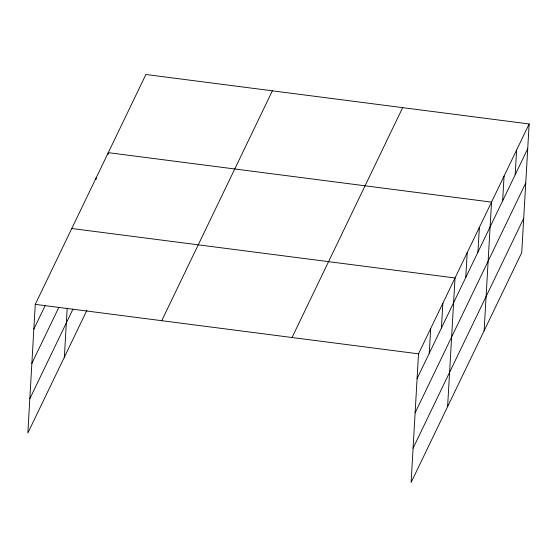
<?xml version="1.0" encoding="UTF-8"?>
<svg xmlns="http://www.w3.org/2000/svg" width="557" height="557" viewBox="0 0 557 557"><rect width="100%" height="100%" fill="white"/><g stroke="black" fill="none" stroke-linecap="round" stroke-linejoin="round"><path stroke-width="0.84" d="M529.15 123.967L418.516 353.834L411.101 482.501L521.728 252.634L529.15 123.967L145.899 74.499L35.272 304.366L27.85 433.033L86.85 310.437M64.361 357.176L67.181 308.23M96.02 179.646L96.117 177.941M108.19 154.359L108.288 152.653L491.539 202.121L484.117 330.788M429.259 353.291L430.686 328.546M441.429 328.003L442.857 303.259M447.605 406.645L455.027 277.978L71.776 228.509M465.77 277.435L467.198 252.69M477.941 252.147L479.368 227.409M502.644 200.812L504.071 176.068M515.183 174.766L516.611 150.021M33.845 329.11L45.277 305.354M31.867 363.401L58.784 307.471M29.827 398.735L72.974 309.093M161.739 320.686L272.373 90.826M292.049 337.507L402.676 107.64M417.096 378.572L527.723 148.712M415.118 412.869L525.745 183.009M413.078 448.204L523.705 218.344M35.272 304.366L418.516 353.834"/></g></svg>
